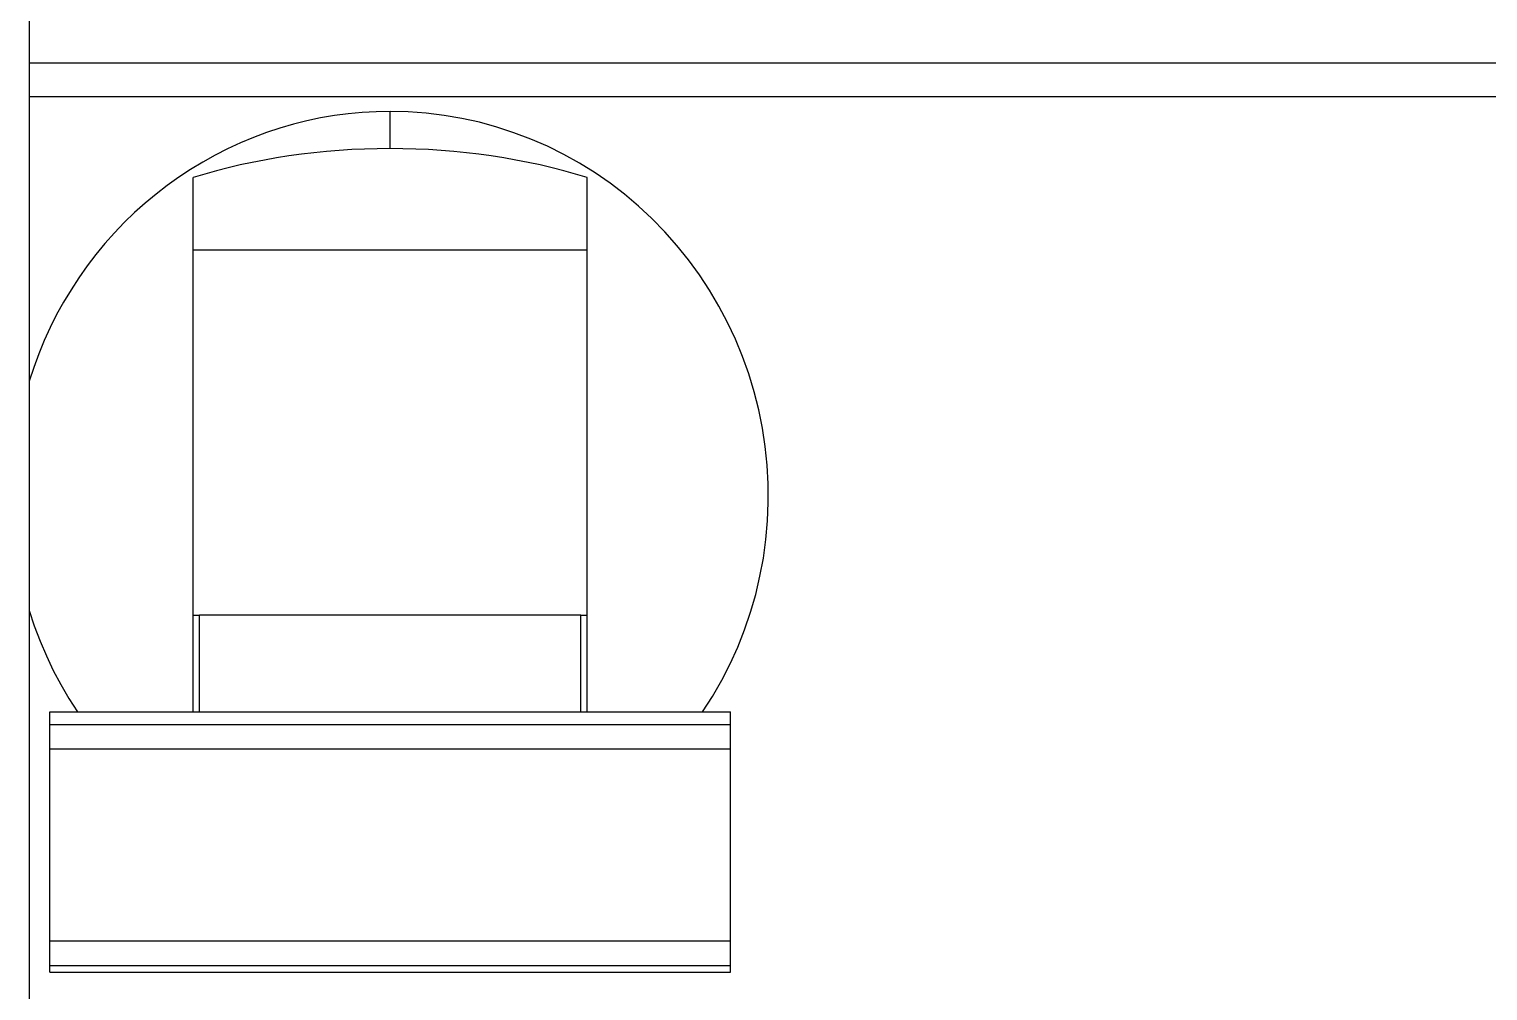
# Model space of a CAD drawing. Header units: millimetres. Extents: x 3609 to 5941, y 2453 to 3731.
# Drawn here: x 4219.42 to 4253.48, y 2735.99 to 2758.45 of the extents above; entities that cross this region are included whole.
import ezdxf

# ---------------------------------------------------------------- set-up
doc = ezdxf.new("R2010")
doc.units = ezdxf.units.MM

msp = doc.modelspace()

# ---------------------------------------------------------------- linework, layer by layer
for p, q in [((4219.423, 2760.086), (4219.423, 2757.663)), ((4219.423, 2757.663), (4288.091, 2757.663)), ((4219.423, 2757.663), (4219.423, 2756.878)), ((4219.423, 2756.878), (4219.423, 2750.227)), ((4219.423, 2756.878), (4288.091, 2756.878)), ((4226.228, 2756.374), (4225.908, 2756.307)), ((4226.549, 2756.429), (4226.228, 2756.374)), ((4226.871, 2756.472), (4226.549, 2756.429)), ((4227.196, 2756.503), (4226.871, 2756.472)), ((4227.522, 2756.521), (4227.196, 2756.503)), ((4227.851, 2756.527), (4227.522, 2756.521)), ((4228.275, 2756.517), (4227.851, 2756.527)), ((4227.851, 2755.66), (4227.851, 2756.527)), ((4228.695, 2756.486), (4228.275, 2756.517)), ((4229.112, 2756.435), (4228.695, 2756.486)), ((4229.525, 2756.364), (4229.112, 2756.435)), ((4229.935, 2756.273), (4229.525, 2756.364)), ((4224.965, 2756.033), (4224.657, 2755.918)), ((4225.276, 2756.136), (4224.965, 2756.033)), ((4225.591, 2756.227), (4225.276, 2756.136)), ((4225.908, 2756.307), (4225.591, 2756.227)), ((4230.341, 2756.162), (4229.935, 2756.273)), ((4230.743, 2756.031), (4230.341, 2756.162)), ((4231.138, 2755.881), (4230.743, 2756.031)), ((4224.055, 2755.654), (4223.762, 2755.505)), ((4224.354, 2755.792), (4224.055, 2755.654)), ((4224.657, 2755.918), (4224.354, 2755.792)), ((4231.525, 2755.712), (4231.138, 2755.881)), ((4231.905, 2755.524), (4231.525, 2755.712)), ((4223.474, 2755.345), (4223.192, 2755.174)), ((4223.762, 2755.505), (4223.474, 2755.345)), ((4232.275, 2755.317), (4231.905, 2755.524)), ((4232.636, 2755.093), (4232.275, 2755.317)), ((4222.916, 2754.992), (4222.647, 2754.8)), ((4223.192, 2755.174), (4222.916, 2754.992)), ((4223.254, 2742.507), (4223.254, 2754.983)), ((4232.448, 2742.507), (4232.448, 2754.983)), ((4232.986, 2754.851), (4232.636, 2755.093)), ((4222.647, 2754.8), (4222.385, 2754.598)), ((4233.324, 2754.592), (4232.986, 2754.851)), ((4222.13, 2754.385), (4221.883, 2754.163)), ((4222.385, 2754.598), (4222.13, 2754.385)), ((4233.65, 2754.317), (4233.324, 2754.592)), ((4233.964, 2754.025), (4233.65, 2754.317)), ((4221.644, 2753.932), (4221.413, 2753.692)), ((4221.883, 2754.163), (4221.644, 2753.932)), ((4234.263, 2753.719), (4233.964, 2754.025)), ((4221.413, 2753.692), (4221.192, 2753.442)), ((4234.548, 2753.397), (4234.263, 2753.719)), ((4221.192, 2753.442), (4220.979, 2753.184)), ((4223.254, 2753.297), (4232.448, 2753.297)), ((4234.818, 2753.062), (4234.548, 2753.397)), ((4220.776, 2752.918), (4220.583, 2752.644)), ((4220.979, 2753.184), (4220.776, 2752.918)), ((4235.071, 2752.714), (4234.818, 2753.062)), ((4220.583, 2752.644), (4220.4, 2752.363)), ((4235.308, 2752.354), (4235.071, 2752.714)), ((4220.4, 2752.363), (4220.227, 2752.076)), ((4235.528, 2751.981), (4235.308, 2752.354)), ((4220.227, 2752.076), (4220.065, 2751.782)), ((4235.73, 2751.599), (4235.528, 2751.981)), ((4220.065, 2751.782), (4219.914, 2751.482)), ((4235.914, 2751.206), (4235.73, 2751.599)), ((4219.914, 2751.482), (4219.775, 2751.177)), ((4236.079, 2750.805), (4235.914, 2751.206)), ((4219.646, 2750.867), (4219.529, 2750.55)), ((4219.775, 2751.177), (4219.646, 2750.867)), ((4219.529, 2750.55), (4219.423, 2750.227)), ((4236.225, 2750.396), (4236.079, 2750.805)), ((4219.423, 2750.227), (4219.423, 2744.872)), ((4236.351, 2749.98), (4236.225, 2750.396)), ((4236.457, 2749.559), (4236.351, 2749.98)), ((4236.543, 2749.132), (4236.457, 2749.559)), ((4236.608, 2748.702), (4236.543, 2749.132)), ((4236.653, 2748.269), (4236.608, 2748.702)), ((4236.677, 2747.834), (4236.653, 2748.269)), ((4236.681, 2747.398), (4236.677, 2747.834)), ((4236.663, 2746.964), (4236.681, 2747.398)), ((4236.625, 2746.53), (4236.663, 2746.964)), ((4236.566, 2746.099), (4236.625, 2746.53)), ((4236.486, 2745.672), (4236.566, 2746.099)), ((4236.386, 2745.25), (4236.486, 2745.672)), ((4236.266, 2744.833), (4236.386, 2745.25)), ((4219.423, 2744.872), (4219.423, 2734.564)), ((4219.423, 2744.872), (4219.543, 2744.512)), ((4223.254, 2744.767), (4223.398, 2744.767)), ((4232.304, 2744.767), (4223.398, 2744.767)), ((4223.398, 2742.507), (4223.398, 2744.767)), ((4232.304, 2744.767), (4232.448, 2744.767)), ((4232.304, 2742.507), (4232.304, 2744.767)), ((4236.127, 2744.423), (4236.266, 2744.833)), ((4219.543, 2744.512), (4219.676, 2744.159)), ((4235.968, 2744.021), (4236.127, 2744.423)), ((4219.676, 2744.159), (4219.824, 2743.814)), ((4219.824, 2743.814), (4219.986, 2743.476)), ((4235.79, 2743.627), (4235.968, 2744.021)), ((4219.986, 2743.476), (4220.162, 2743.145)), ((4235.594, 2743.243), (4235.79, 2743.627)), ((4220.162, 2743.145), (4220.352, 2742.822)), ((4235.379, 2742.869), (4235.594, 2743.243)), ((4220.352, 2742.822), (4220.554, 2742.507)), ((4235.148, 2742.507), (4235.379, 2742.869)), ((4219.902, 2742.201), (4219.902, 2742.507)), ((4219.902, 2742.507), (4235.8, 2742.507)), ((4235.8, 2742.201), (4235.8, 2742.507)), ((4219.902, 2741.632), (4219.902, 2742.201)), ((4235.8, 2742.201), (4219.902, 2742.201)), ((4235.8, 2741.632), (4235.8, 2742.201)), ((4219.902, 2737.153), (4219.902, 2741.632)), ((4235.8, 2741.632), (4219.902, 2741.632)), ((4235.8, 2737.153), (4235.8, 2741.632)), ((4219.902, 2736.578), (4219.902, 2737.153)), ((4235.8, 2737.153), (4219.902, 2737.153)), ((4235.8, 2736.578), (4235.8, 2737.153)), ((4219.902, 2736.432), (4219.902, 2736.578)), ((4235.8, 2736.578), (4219.902, 2736.578)), ((4235.8, 2736.432), (4235.8, 2736.578)), ((4219.902, 2736.432), (4219.902, 2736.432)), ((4219.902, 2736.432), (4235.8, 2736.432)), ((4235.8, 2736.432), (4235.8, 2736.432))]:
    msp.add_line(p, q)
for start_param, end_param in [(1.570796, 2.038807), (1.102785, 1.570796)]:
    msp.add_ellipse((4227.851, 2749.365), major_axis=(10.19, 0), ratio=0.617722, start_param=start_param, end_param=end_param)

doc.saveas('drawing.dxf')
